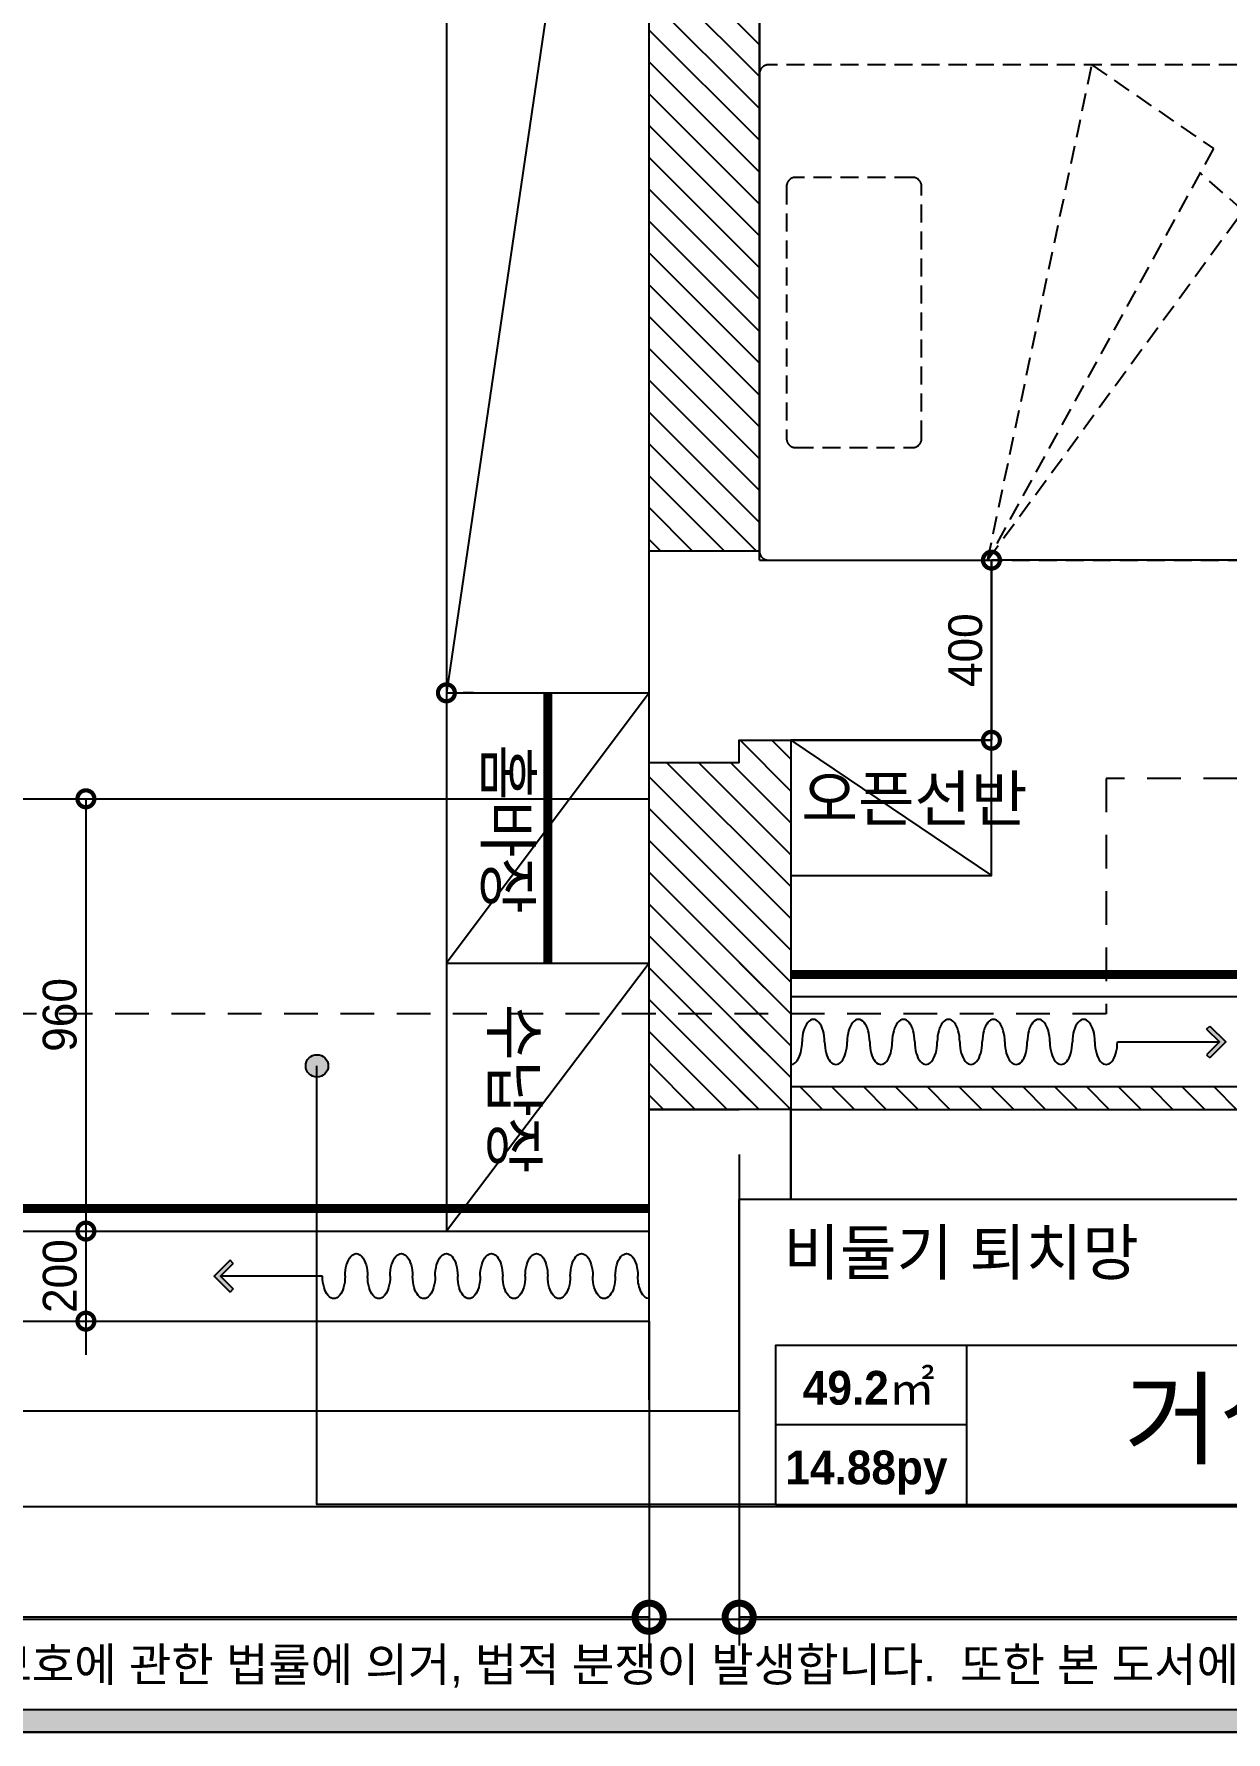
# Model space of a CAD drawing. Header units: inches. Extents: x -53835 to 52744, y -79586 to -50910.
# Drawn here: x -937 to 1709, y -66010 to -62238 of the extents above; entities that cross this region are included whole.
import ezdxf
from ezdxf.enums import TextEntityAlignment as Align

# ---------------------------------------------------------------- set-up
doc = ezdxf.new("R2010")
doc.units = ezdxf.units.IN
doc.header["$LTSCALE"] = 50
doc.header["$MEASUREMENT"] = 0
doc.linetypes.add('DH-HID2', pattern=[1.2, 0.8, -0.4])
doc.linetypes.add('HID', pattern=[2.5, 1.5, -1])
for name, color, linetype in [('0-ELC TEXT', 7, 'Continuous'), ('01. F-소품', 3, 'Continuous'), ('03-TEXT', 3, 'Continuous'), ('03-WAL NEW', 3, 'Continuous'), ('06-FUR', 6, 'Continuous'), ('06-LIGHT', 4, 'Continuous'), ('07-DIM WAL', 5, 'Continuous'), ('3.기호.계단선', 30, 'Continuous'), ('FORM(YOURNAME)-1', 1, 'Continuous'), ('FORM(YOURNAME)-11', 1, 'Continuous'), ('FU-FURM', 251, 'DH-HID2'), ('도면층2', 2, 'Continuous'), ('도면층4', 4, 'Continuous')]:
    doc.layers.add(name, color=color, linetype=linetype)
doc.styles.add('YOURNAME', font='HY울릉도M.TTF')
doc.styles.add('넥슨고딕', font='NEXONLv1GothicBold.ttf')
doc.styles.add('스타일1', font='HY울릉도M.TTF')
doc.styles.add('코레일둥고', font='Korail_Round_Gothic_Medium.ttf')
doc.dimstyles.new('30', dxfattribs={"dimscale": 30, "dimtxt": 2.5, "dimasz": 2.5, "dimexe": 1.25, "dimexo": 2, "dimtad": 1, "dimdec": 0, "dimtxsty": '스타일1', "dimblk": 'DOTSMALL', "dimcen": 2.5, "dimclrd": 1, "dimclre": 1, "dimclrt": 2, "dimadec": 0, "dimazin": 0, "dimtfac": 1, "dimtix": 1, "dimtmove": 0, "dimatfit": 3, "dimldrblk": 'DOTSMALL', "dimfxl": 1.25, "dimarcsym": 0})
doc.dimstyles.new('50', dxfattribs={"dimscale": 50, "dimtxt": 2.5, "dimasz": 2.5, "dimexe": 1.25, "dimexo": 2, "dimtad": 1, "dimtxsty": '스타일1', "dimblk": 'DOTSMALL', "dimcen": 2.5, "dimclrd": 1, "dimclre": 1, "dimclrt": 2, "dimadec": 0, "dimazin": 0, "dimtfac": 1, "dimtix": 1, "dimtmove": 0, "dimatfit": 3, "dimldrblk": 'DOTSMALL', "dimfxl": 1.25, "dimarcsym": 0})

# ---------------------------------------------------------------- blocks, each defined once
blk = doc.blocks.new('FORM-ELEVATION')
at = {"layer": 'FORM(YOURNAME)-11'}
h = blk.add_hatch(color=256, dxfattribs=at)
h.dxf.hatch_style = 1
h.paths.add_polyline_path([(-10309, 35708), (71691, 35708), (71691, 35508), (-10309, 35508)])
h.paths.add_polyline_path([(-10309, -21492), (71691, -21492), (71691, -21692), (-10309, -21692)])
at = {"layer": 'Defpoints', "color": 158}
blk.add_line((62481, -20692), (-10309, -20692), dxfattribs=at)
for points in [[(-10309, -21692), (71691, -21692), (71691, 35708), (-10309, 35708)], [(-8309, 33708), (61071, 33708), (61071, -19692), (-8309, -19692)]]:
    blk.add_lwpolyline(points, close=True, dxfattribs=at)
at = {"layer": 'FORM(YOURNAME)-11'}
blk.add_lwpolyline([(-10309, -21492), (71691, -21492), (71691, -21692), (-10309, -21692)], close=True, dxfattribs=at)
at = {"layer": 'FORM(YOURNAME)-11', "color": 1, "style": 'YOURNAME'}
blk.add_text("- 본 도서는 어떠한 경우에도 무단으로 도용할 수 없으며 도용시 '지적재산권' 보호에 관한 법률에 의거, 법적 분쟁이 발생합니다.  또한 본 도서에 관한 모든 저작권은 당사에 있습니다. -", height=300, dxfattribs=at).set_placement((28146, -21092), align=Align.MIDDLE_CENTER)
at = {"layer": 'FORM(YOURNAME)-11', "color": 3, "style": 'YOURNAME'}
for tag, height, p in [('1', 450, (71041, -1219)), ('2', 450, (71041, -1863)), ('3', 450, (71041, -3150)), ('4', 450, (71041, -5081)), ('5', 515, (71041, -7398)), ('6', 515, (71041, -9650)), ('7', 515, (71041, -11903)), ('8', 515, (71041, -14155)), ('9', 515, (71041, -16408)), ('10', 515, (66791, -18596)), ('11', 515, (71041, -18660)), ('12', 515, (66791, -20848)), ('13', 515, (71041, -20848))]:
    blk.add_attdef(tag, text='', height=height, dxfattribs=at).set_placement(p, align=Align.MIDDLE_RIGHT)
blk = doc.blocks.new('vudauseh')
at = {"layer": '도면층2'}
for p, q in [((-43835, -65085.2), (-43835, -60605.2)), ((-43590, -64635.2), (-43590, -60925.2)), ((-43590, -64635.2), (-43075, -64635.2)), ((-43075, -65035.2), (-43075, -64635.2)), ((-43635, -65085.2), (-43635, -65035.2)), ((-43635, -65035.2), (-43075, -65035.2)), ((-43635, -65085.2), (-43835, -65085.2)), ((-43635, -65085.2), (-43835, -65085.2)), ((-43520.4, -65855.2), (-43835, -65855.2)), ((-43835, -66500.2), (-43835, -65855.2)), ((-43635, -65855.2), (-43835, -65855.2)), ((-43520.4, -65855.2), (-43520.4, -66055.2)), ((-43635, -66525.2), (-43635, -66055.2)), ((-43520.4, -66055.2), (-43635, -66055.2)), ((-43635, -66525.2), (-43835, -66525.2))]:
    blk.add_line(p, q, dxfattribs=at)
at = {"layer": '도면층4'}
for p, q in [((-43635, -65085.2), (-43835, -65085.2)), ((-43835, -65855.2), (-43635, -65855.2)), ((-43635, -65855.2), (-43835, -65855.2)), ((-43835, -66525.2), (-49254, -66525.2))]:
    blk.add_line(p, q, dxfattribs=at)
for points in [[(-40590, -66055.2), (-43520, -66055.2), (-43520, -65855.2), (-40590, -65855.2)], [(-49254, -66325.2), (-43835, -66325.2), (-43835, -66525.2), (-49254, -66525.2)]]:
    blk.add_lwpolyline(points, close=True, dxfattribs=at)
blk = doc.blocks.new('_DOTSMALL')
at = {"color": 0, "linetype": 'ByBlock', "const_width": 0.5}
blk.add_lwpolyline([(-0.0625, 0, 1), (0.0625, 0, 1)], format="xyb", close=True, dxfattribs=at)
blk = doc.blocks.new('*D174')
at = {"layer": '07-DIM WAL', "color": 1, "lineweight": -2, "transparency": 16777216}
for p, q in [((1128.6, -63407), (1151.1, -63407)), ((1188.6, -63407), (1188.6, -63807)), ((1128.6, -63807), (1151.1, -63807))]:
    blk.add_line(p, q, dxfattribs=at)
at = {"layer": 'Defpoints', "color": 0, "transparency": 16777216}
for p in [(1188.6, -63407), (1188.6, -63807), (1188.6, -63807)]:
    blk.add_point(p, dxfattribs=at)
at = {"layer": '07-DIM WAL', "color": 1, "lineweight": -2, "transparency": 16777216, "xscale": 75, "yscale": 75, "zscale": 75}
for p, rotation in [((1188.6, -63407), 90), ((1188.6, -63807), 270)]:
    blk.add_blockref('_DOTSMALL', p, dxfattribs=dict(at, rotation=rotation))
at = {"layer": '07-DIM WAL', "color": 2, "transparency": 16777216, "insert": (1130.9, -63607), "char_height": 75, "attachment_point": 5, "rotation": 90, "style": '스타일1'}
blk.add_mtext('400', dxfattribs=at)
blk = doc.blocks.new('*D176')
at = {"layer": '07-DIM WAL', "color": 1, "lineweight": -2, "transparency": 16777216}
for p, q in [((628.6, -64727), (628.6, -65817)), ((3673.6, -64727), (3673.6, -65817)), ((3673.6, -65754.5), (628.6, -65754.5))]:
    blk.add_line(p, q, dxfattribs=at)
at = {"layer": 'Defpoints', "color": 0, "transparency": 16777216}
for p in [(628.6, -64627), (3673.6, -64627), (628.6, -65754.5)]:
    blk.add_point(p, dxfattribs=at)
at = {"layer": '07-DIM WAL', "color": 1, "lineweight": -2, "transparency": 16777216, "xscale": 125, "yscale": 125, "zscale": 125, "rotation": 180}
blk.add_blockref('_DOTSMALL', (628.6, -65754.5), dxfattribs=at)
at = {"layer": '07-DIM WAL', "color": 1, "lineweight": -2, "transparency": 16777216, "xscale": 125, "yscale": 125, "zscale": 125}
blk.add_blockref('_DOTSMALL', (3673.6, -65754.5), dxfattribs=at)
at = {"layer": '07-DIM WAL', "color": 2, "transparency": 16777216, "insert": (2151.1, -65658.3), "char_height": 125, "attachment_point": 5, "style": '스타일1'}
blk.add_mtext('3045', dxfattribs=at)
blk = doc.blocks.new('*D177')
at = {"layer": '07-DIM WAL', "color": 1, "lineweight": -2, "transparency": 16777216}
for p, q in [((-4990.4, -65197), (-4990.4, -65817)), ((428.6, -65197), (428.6, -65817)), ((428.6, -65754.5), (-4990.4, -65754.5))]:
    blk.add_line(p, q, dxfattribs=at)
at = {"layer": 'Defpoints', "color": 0, "transparency": 16777216}
for p in [(-4990.4, -65097), (428.6, -65097), (-4990.4, -65754.5)]:
    blk.add_point(p, dxfattribs=at)
at = {"layer": '07-DIM WAL', "color": 1, "lineweight": -2, "transparency": 16777216, "xscale": 125, "yscale": 125, "zscale": 125, "rotation": 180}
blk.add_blockref('_DOTSMALL', (-4990.4, -65754.5), dxfattribs=at)
at = {"layer": '07-DIM WAL', "color": 1, "lineweight": -2, "transparency": 16777216, "xscale": 125, "yscale": 125, "zscale": 125}
blk.add_blockref('_DOTSMALL', (428.6, -65754.5), dxfattribs=at)
at = {"layer": '07-DIM WAL', "color": 2, "transparency": 16777216, "insert": (-2280.9, -65658.3), "char_height": 125, "attachment_point": 5, "style": '스타일1'}
blk.add_mtext('5419', dxfattribs=at)
blk = doc.blocks.new('FFSFDF')
at = {"layer": '01. F-소품'}
blk.add_hatch(color=8, dxfattribs=at).paths.add_polyline_path([(1567672.9, 1746751.1), (1567679.9, 1746744.1), (1567715.3, 1746779.4), (1567679.9, 1746814.8), (1567672.9, 1746807.7), (1567701.2, 1746779.4)])
at = {"layer": '01. F-소품', "color": 8}
for p, q in [((1567672.9, 1746807.7), (1567679.9, 1746814.8)), ((1567474.8, 1746779.4), (1567701.2, 1746779.4)), ((1567672.9, 1746751.1), (1567679.9, 1746744.1))]:
    blk.add_line(p, q, dxfattribs=at)
for points in [[(1567679.9, 1746814.8), (1567715.3, 1746779.4), (1567679.9, 1746744.1)], [(1567672.9, 1746807.7), (1567701.2, 1746779.4), (1567672.9, 1746751.1)]]:
    blk.add_lwpolyline(points, dxfattribs=at)
for centre, start_param, end_param in [((1566799.8, 1746779.4), 1.570796, 4.712389), ((1566899.8, 1746779.4), 1.570796, 4.712389), ((1566999.8, 1746779.4), 1.570796, 4.712389), ((1567099.8, 1746779.4), 1.570796, 4.712389), ((1567199.8, 1746779.4), 1.570796, 4.712389), ((1567299.8, 1746779.4), 1.570796, 4.712389), ((1567399.8, 1746779.4), 1.570796, 4.712389), ((1566749.8, 1746779.4), 6.283185, 7.853982), ((1566849.8, 1746779.4), 4.712389, 7.853982), ((1566949.8, 1746779.4), 4.712389, 7.853982), ((1567049.8, 1746779.4), 4.712389, 7.853982), ((1567149.8, 1746779.4), 4.712389, 7.853982), ((1567249.8, 1746779.4), 4.712389, 7.853982), ((1567349.8, 1746779.4), 4.712389, 7.853982), ((1567449.8, 1746779.4), 4.712389, 7.853982)]:
    blk.add_ellipse(centre, major_axis=(0, -50), ratio=0.5, start_param=start_param, end_param=end_param, dxfattribs=at)
blk = doc.blocks.new('*D231')
at = {"layer": '07-DIM WAL', "color": 1, "lineweight": -2, "transparency": 16777216}
for p, q in [((-21.4, -59377), (-21.4, -63701.7)), ((38.6, -59377), (16.1, -59377)), ((38.6, -63701.7), (16.1, -63701.7))]:
    blk.add_line(p, q, dxfattribs=at)
at = {"layer": 'Defpoints', "color": 0, "transparency": 16777216}
for p in [(-21.4, -59377), (-21.4, -63701.7), (-21.4, -63701.7)]:
    blk.add_point(p, dxfattribs=at)
at = {"layer": '07-DIM WAL', "color": 1, "lineweight": -2, "transparency": 16777216, "xscale": 75, "yscale": 75, "zscale": 75}
for p, rotation in [((-21.4, -59377), 90), ((-21.4, -63701.7), 270)]:
    blk.add_blockref('_DOTSMALL', p, dxfattribs=dict(at, rotation=rotation))
at = {"layer": '07-DIM WAL', "color": 2, "transparency": 16777216, "insert": (-79.1, -61539.3), "char_height": 75, "attachment_point": 5, "rotation": 90, "style": '스타일1'}
blk.add_mtext('4325', dxfattribs=at)
blk = doc.blocks.new('*D274')
at = {"layer": '07-DIM WAL', "color": 1, "lineweight": -2, "transparency": 16777216}
for p, q in [((-881.7, -63937), (-859.2, -63937)), ((-821.7, -63937), (-821.7, -64897)), ((-881.7, -64897), (-859.2, -64897))]:
    blk.add_line(p, q, dxfattribs=at)
at = {"layer": 'Defpoints', "color": 0, "transparency": 16777216}
for p in [(-821.7, -63937), (-821.7, -64897), (-821.7, -64897)]:
    blk.add_point(p, dxfattribs=at)
at = {"layer": '07-DIM WAL', "color": 1, "lineweight": -2, "transparency": 16777216, "xscale": 75, "yscale": 75, "zscale": 75}
for p, rotation in [((-821.7, -63937), 90), ((-821.7, -64897), 270)]:
    blk.add_blockref('_DOTSMALL', p, dxfattribs=dict(at, rotation=rotation))
at = {"layer": '07-DIM WAL', "color": 2, "transparency": 16777216, "insert": (-879.5, -64417), "char_height": 75, "attachment_point": 5, "rotation": 90, "style": '스타일1'}
blk.add_mtext('960', dxfattribs=at)
blk = doc.blocks.new('*D275')
at = {"layer": '07-DIM WAL', "color": 1, "lineweight": -2, "transparency": 16777216}
for p, q in [((-821.7, -64822), (-821.7, -65172)), ((-881.7, -64897), (-859.2, -64897)), ((-881.7, -65097), (-859.2, -65097))]:
    blk.add_line(p, q, dxfattribs=at)
at = {"layer": 'Defpoints', "color": 0, "transparency": 16777216}
for p in [(-821.7, -64897), (-821.7, -65097), (-821.7, -65097)]:
    blk.add_point(p, dxfattribs=at)
at = {"layer": '07-DIM WAL', "color": 1, "lineweight": -2, "transparency": 16777216, "xscale": 75, "yscale": 75, "zscale": 75}
for p, rotation in [((-821.7, -64897), 270), ((-821.7, -65097), 90)]:
    blk.add_blockref('_DOTSMALL', p, dxfattribs=dict(at, rotation=rotation))
at = {"layer": '07-DIM WAL', "color": 2, "transparency": 16777216, "insert": (-879.4, -64997), "char_height": 75, "attachment_point": 5, "rotation": 90, "style": '스타일1'}
blk.add_mtext('200', dxfattribs=at)
blk = doc.blocks.new('F-701')
at = {"layer": 'FU-FURM'}
for p, q in [((-550, -506.5), (226, -1074)), ((364, -1008), (-550, -506.5)), ((-550, -506.5), (550, -738)), ((550, -738), (364, -1008)), ((226, -1074), (310, -978))]:
    blk.add_line(p, q, dxfattribs=at)
for points in [[(-530, -2100), (530, -2100, 0.414214), (550, -2080), (550, -20, 0.414214), (530, 0), (-530, 0, 0.414214), (-550, -20), (-550, -2080, 0.414214)], [(-280, -360), (280, -360, 0.414214), (300, -340), (300, -80, 0.414214), (280, -60), (-280, -60, 0.414214), (-300, -80), (-300, -340, 0.414214)]]:
    blk.add_lwpolyline(points, format="xyb", close=True, dxfattribs=at)

msp = doc.modelspace()

# ---------------------------------------------------------------- hatches: boundary and pattern name
at = {"layer": '0-ELC TEXT'}
h = msp.add_hatch(color=256, dxfattribs=at)
h.dxf.hatch_style = 1
edge = h.paths.add_edge_path()
edge.add_arc((-308.735, -64530.255), 25, 270, 630)
h = msp.add_hatch(color=256, dxfattribs=at)
h.dxf.hatch_style = 1
edge = h.paths.add_edge_path()
edge.add_arc((-308.735, -64530.255), 25, 270, 630)
at = {"layer": '03-WAL NEW'}
h = msp.add_hatch(dxfattribs=at)
h.set_pattern_fill('_USER', color=256, scale=50, angle=135, pattern_type=0)
h.set_pattern_definition([(135, (0, 0), (-35.35534, -35.35534), [])])
h.paths.add_polyline_path([(673.631, -59697.002), (428.631, -59697.002), (428.631, -63387.002), (673.631, -63387.002), (673.631, -62327.002)])
h.paths.add_polyline_path([(686.514, -60112.273), (686.514, -59881.232), (546.75, -59881.232), (546.75, -60112.273)], flags=9)
h = msp.add_hatch(dxfattribs=at)
h.set_pattern_fill('_USER', color=256, scale=50, angle=135, pattern_type=0)
h.set_pattern_definition([(135, (743.23, -64627), (-35.3553, -35.3553), [])])
h.paths.add_polyline_path([(428.631, -64627.002), (743.228, -64627.002), (743.228, -63807.002), (628.631, -63807.002), (628.631, -63857.002), (428.631, -63857.002)])
h = msp.add_hatch(dxfattribs=at)
h.set_pattern_fill('_USER', color=256, scale=50, angle=135, pattern_type=0)
h.set_pattern_definition([(135, (743.23, -64627), (-35.3553, -35.3553), [])])
h.paths.add_polyline_path([(628.631, -63807.002), (743.228, -63807.002), (743.228, -64627.002), (628.631, -64627.002)])
at = {"layer": '3.기호.계단선'}
h = msp.add_hatch(dxfattribs=at)
h.set_pattern_fill('_USER', color=256, scale=50, angle=135, pattern_type=0)
h.set_pattern_definition([(135, (-3035, -250), (-35.35534, -35.35534), [])])
h.paths.add_polyline_path([(3673.631, -64577.002), (743.228, -64577.002), (743.228, -64627.002), (3673.631, -64627.002)])

# ---------------------------------------------------------------- linework, layer by layer
at = {"layer": '0-ELC TEXT'}
for p, q in [((1134.097, -65504.502), (1134.097, -65150.743)), ((1134.097, -65327.623), (709.405, -65327.623))]:
    msp.add_line(p, q, dxfattribs=at)
msp.add_lwpolyline([(709.405, -65504.502), (-308.735, -65504.502), (-308.735, -64530.255)], dxfattribs=at)
msp.add_lwpolyline([(2191.3, -65150.743), (709.405, -65150.743), (709.405, -65504.502), (2191.3, -65504.502)], close=True, dxfattribs=at)
msp.add_circle((-308.735, -64530.255), 25, dxfattribs=at)
msp.add_circle((-308.735, -64530.255), 25, dxfattribs=at)
at = {"layer": '03-WAL NEW'}
msp.add_lwpolyline([(428.631, -59697.002), (673.631, -59697.002), (673.631, -63387.002), (428.631, -63387.002)], close=True, dxfattribs=at)
msp.add_lwpolyline([(628.631, -63857.002), (628.631, -63807.002), (743.228, -63807.002), (743.228, -64627.002), (628.631, -64627.002)], dxfattribs=at)
at = {"layer": '06-FUR'}
for p, q in [((428.631, -60637.002), (-21.369, -63701.69)), ((-21.369, -63701.69), (428.631, -63701.69)), ((428.631, -63701.69), (-21.369, -64301.69)), ((-21.369, -64301.69), (428.631, -64301.69)), ((428.631, -64301.69), (-21.369, -64897.002))]:
    msp.add_line(p, q, dxfattribs=at)
for points in [[(428.631, -59377.002), (-21.369, -59377.002), (-21.369, -64897.002), (428.631, -64897.002), (428.631, -59377.002)], [(743.228, -63807.002), (743.228, -64107.002), (1188.631, -64107.002), (1188.631, -63807.002), (743.228, -63807.002), (1188.631, -64107.002)]]:
    msp.add_lwpolyline(points, dxfattribs=at)
at = {"layer": '06-LIGHT'}
for p, q in [((-4990.369, -63937.002), (428.631, -63937.002)), ((-4990.369, -64897.002), (428.631, -64897.002))]:
    msp.add_line(p, q, dxfattribs=at)
for points in [[(3673.631, -63407.002), (1188.631, -63407.002)], [(3673.631, -64377.002), (743.228, -64377.002)]]:
    msp.add_lwpolyline(points, dxfattribs=at)
at = {"layer": '06-LIGHT', "color": 10, "linetype": 'HID', "const_width": 20}
for points in [[(203.631, -63701.69), (203.631, -64301.69)], [(3673.631, -64327.002), (743.228, -64327.002)], [(-4990.369, -64847.002), (428.631, -64847.002)]]:
    msp.add_lwpolyline(points, dxfattribs=at)
at = {"layer": '3.기호.계단선', "linetype": 'HID'}
msp.add_lwpolyline([(1859.243, -63892.002), (1443.22, -63892.002), (1443.22, -64414.617), (-1744.614, -64414.617)], dxfattribs=at)
at = {"layer": '3.기호.계단선'}
msp.add_lwpolyline([(3673.631, -64577.002), (743.228, -64577.002), (743.228, -64627.002), (3673.631, -64627.002)], close=True, dxfattribs=at)

# ---------------------------------------------------------------- block references
msp.add_blockref('vudauseh', (44263.598, 1228.239))
at = {"color": 0}
msp.add_blockref('FFSFDF', (-1566006.535, -1811256.431), dxfattribs=at)
at = {"color": 0, "xscale": -1}
msp.add_blockref('FFSFDF', (1567178.394, -1811776.431), dxfattribs=at)
at = {"layer": 'FORM(YOURNAME)-1', "xscale": 0.2500000000000001, "yscale": 0.2500000000000001, "zscale": 0.2500000000000001}
msp.add_blockref('FORM-ELEVATION', (-7464.457, -60586.552), dxfattribs=at)
at = {"layer": 'FU-FURM', "rotation": 89.99999999999999}
msp.add_blockref('F-701', (673.631, -62857.002), dxfattribs=at)

# ---------------------------------------------------------------- texts
at = {"layer": '0-ELC TEXT', "style": '코레일둥고'}
for s, p in [('홈바장', (64.955, -63815.849)), ('수납장', (79.506, -64392.583))]:
    msp.add_text(s, height=100, rotation=270, dxfattribs=at).set_placement(p)
for s, p in [('오픈선반', (766.654, -63986.284)), ('비둘기 퇴치망', (726.787, -64994.324))]:
    msp.add_text(s, height=100, dxfattribs=at).set_placement(p)
at = {"layer": '03-TEXT'}
for s, height, style, p in [('49.2㎡', 75, '넥슨고딕', (916.431, -65282.537)), ('거실', 166.6667, '코레일둥고', (1692.51, -65397.043)), ('14.88py', 75, '넥슨고딕', (911.099, -65459.417))]:
    msp.add_text(s, height=height, dxfattribs=dict(at, style=style)).set_placement(p, align=Align.CENTER)

# ---------------------------------------------------------------- dimensions: what is measured, and where the dimension line sits
at = {"layer": '07-DIM WAL'}
for base, p1, p2, angle, dimstyle, picture, middle in [((-21.369, -63701.69), (-21.369, -59377.002), (-21.369, -63701.69), 90, '30', '*D231', (-79.117, -61539.346)), ((-821.652, -64897.002), (-821.652, -63937.002), (-821.652, -64897.002), 90, '30', '*D274', (-879.5, -64417.002)), ((628.631, -65754.502), (3673.631, -64627.002), (628.631, -64627.002), 180, '50', '*D176', (2151.131, -65658.255)), ((-821.652, -65097.002), (-821.652, -64897.002), (-821.652, -65097.002), 90, '30', '*D275', (-879.4, -64997.002)), ((-4990.369, -65754.502), (428.631, -65097.002), (-4990.369, -65097.002), 180, '50', '*D177', (-2280.869, -65658.339))]:
    dim = msp.add_linear_dim(base=base, p1=p1, p2=p2, angle=angle, dimstyle=dimstyle, dxfattribs=at)
    dim.commit()
    dim.dimension.update_dxf_attribs({"geometry": picture, "text_midpoint": middle})
dim = msp.add_linear_dim(base=(1188.631, -63807.002), p1=(1188.631, -63407.002), p2=(1188.631, -63807.002), angle=90, dimstyle='30', override={"dimtfill": 0}, dxfattribs=at)
dim.commit()
dim.dimension.update_dxf_attribs({"geometry": '*D174', "text_midpoint": (1130.883, -63607.002)})

doc.saveas('drawing.dxf')
